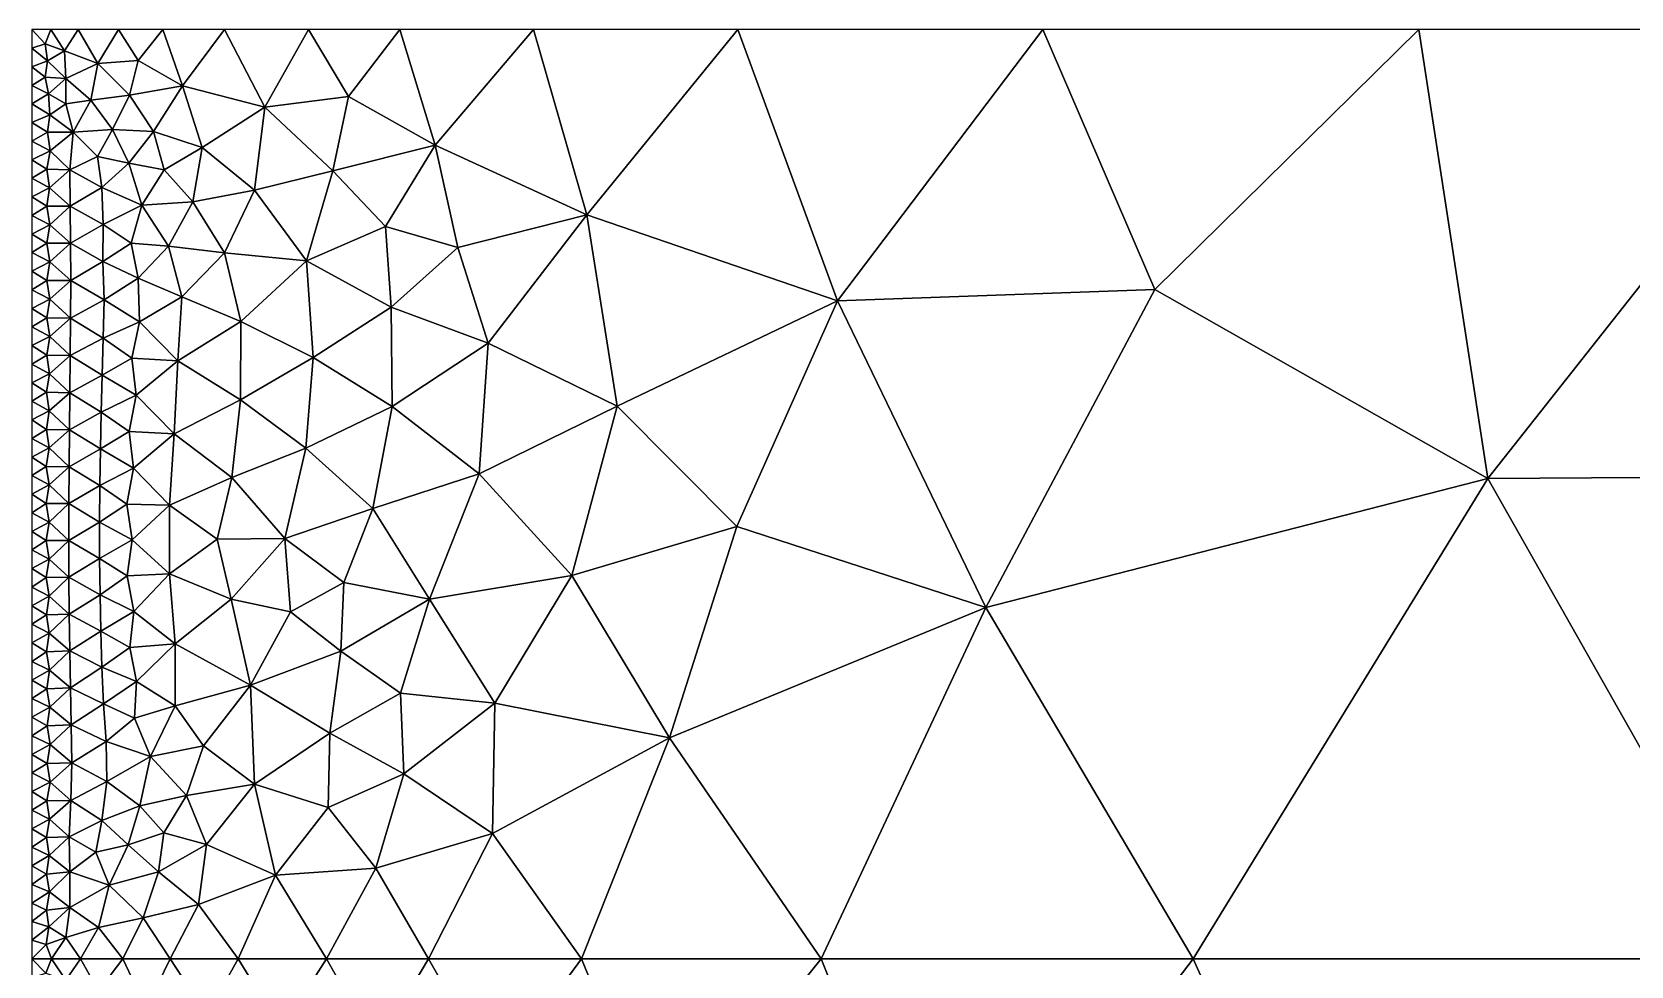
# Model space of a CAD drawing. Header units: metres. Extents: x 0 to 72, y -280 to 0.
# Drawn here: x 0.02 to 17.24, y -30.08 to -20.03 of the extents above; entities that cross this region are included whole.
import ezdxf

# ---------------------------------------------------------------- set-up
doc = ezdxf.new("R2010")
doc.units = ezdxf.units.M

msp = doc.modelspace()

# ---------------------------------------------------------------- linework, layer by layer
at = {"layer": 'layer', "color": 0}
for points in [[(0.02, -20), (0.02, -20.2), (0.163713, -20.1531)], [(0.223511, -20), (0.02, -20), (0.163713, -20.1531)], [(0.368451, -20.2293), (0.223511, -20), (0.163713, -20.1531)], [(0.516789, -20), (0.223511, -20), (0.368451, -20.2293)], [(0.730399, -20.3647), (0.516789, -20), (0.368451, -20.2293)], [(0.951668, -20), (0.516789, -20), (0.730399, -20.3647)], [(1.16453, -20.3343), (0.951668, -20), (0.730399, -20.3647)], [(1.42723, -20), (0.951668, -20), (1.16453, -20.3343)], [(1.63912, -20.6055), (1.42723, -20), (1.16453, -20.3343)], [(2.09446, -20), (1.42723, -20), (1.63912, -20.6055)], [(2.5278, -20.8345), (2.09446, -20), (1.63912, -20.6055)], [(2.99747, -20), (2.09446, -20), (2.5278, -20.8345)], [(3.428, -20.7199), (2.99747, -20), (2.5278, -20.8345)], [(3.98016, -20), (2.99747, -20), (3.428, -20.7199)], [(4.36164, -21.2435), (3.98016, -20), (3.428, -20.7199)], [(5.42118, -20), (3.98016, -20), (4.36164, -21.2435)], [(5.99508, -21.9926), (5.42118, -20), (4.36164, -21.2435)], [(7.61934, -20), (5.42118, -20), (5.99508, -21.9926)], [(8.69442, -22.9189), (7.61934, -20), (5.99508, -21.9926)], [(10.9035, -20), (7.61934, -20), (8.69442, -22.9189)], [(12.109, -22.7979), (10.9035, -20), (8.69442, -22.9189)], [(14.9532, -20), (10.9035, -20), (12.109, -22.7979)], [(15.6937, -24.8322), (14.9532, -20), (12.109, -22.7979)], [(19.5153, -20), (14.9532, -20), (15.6937, -24.8322)], [(21.8349, -24.793), (19.5153, -20), (15.6937, -24.8322)], [(0.163713, -20.1531), (0.02, -20.2), (0.1866, -20.3364)], [(0.02, -20.2), (0.02, -20.4), (0.1866, -20.3364)], [(0.163713, -20.1531), (0.1866, -20.3364), (0.368451, -20.2293)], [(0.368451, -20.2293), (0.1866, -20.3364), (0.384808, -20.526)], [(0.730399, -20.3647), (0.368451, -20.2293), (0.384808, -20.526)], [(0.1866, -20.3364), (0.02, -20.4), (0.161963, -20.5106)], [(0.02, -20.4), (0.02, -20.6), (0.161963, -20.5106)], [(0.1866, -20.3364), (0.161963, -20.5106), (0.384808, -20.526)], [(0.730399, -20.3647), (0.384808, -20.526), (0.655116, -20.7604)], [(1.06914, -20.7052), (0.730399, -20.3647), (0.655116, -20.7604)], [(1.16453, -20.3343), (0.730399, -20.3647), (1.06914, -20.7052)], [(1.63912, -20.6055), (1.16453, -20.3343), (1.06914, -20.7052)], [(0.161963, -20.5106), (0.02, -20.6), (0.197136, -20.6917)], [(0.02, -20.6), (0.02, -20.8), (0.197136, -20.6917)], [(0.161963, -20.5106), (0.197136, -20.6917), (0.384808, -20.526)], [(0.197136, -20.6917), (0.382983, -20.7988), (0.384808, -20.526)], [(0.384808, -20.526), (0.382983, -20.7988), (0.655116, -20.7604)], [(1.63912, -20.6055), (1.06914, -20.7052), (1.32885, -21.0984)], [(1.85356, -21.27), (1.63912, -20.6055), (1.32885, -21.0984)], [(2.5278, -20.8345), (1.63912, -20.6055), (1.85356, -21.27)], [(0.197136, -20.6917), (0.02, -20.8), (0.211817, -20.9161)], [(0.02, -20.8), (0.02, -21), (0.211817, -20.9161)], [(0.197136, -20.6917), (0.211817, -20.9161), (0.382983, -20.7988)], [(0.382983, -20.7988), (0.211817, -20.9161), (0.462486, -21.1033)], [(0.382983, -20.7988), (0.462486, -21.1033), (0.655116, -20.7604)], [(0.655116, -20.7604), (0.462486, -21.1033), (0.88652, -21.0761)], [(1.06914, -20.7052), (0.655116, -20.7604), (0.88652, -21.0761)], [(1.32885, -21.0984), (1.06914, -20.7052), (0.88652, -21.0761)], [(3.428, -20.7199), (2.5278, -20.8345), (3.26045, -21.5211)], [(4.36164, -21.2435), (3.428, -20.7199), (3.26045, -21.5211)], [(0.211817, -20.9161), (0.02, -21), (0.18651, -21.1042)], [(0.02, -21), (0.02, -21.2), (0.18651, -21.1042)], [(0.211817, -20.9161), (0.18651, -21.1042), (0.462486, -21.1033)], [(2.5278, -20.8345), (1.85356, -21.27), (2.41547, -21.7271)], [(3.26045, -21.5211), (2.5278, -20.8345), (2.41547, -21.7271)], [(0.18651, -21.1042), (0.02, -21.2), (0.216477, -21.3032)], [(0.18651, -21.1042), (0.216477, -21.3032), (0.462486, -21.1033)], [(0.462486, -21.1033), (0.216477, -21.3032), (0.429198, -21.5101)], [(0.462486, -21.1033), (0.429198, -21.5101), (0.723775, -21.3645)], [(0.462486, -21.1033), (0.723775, -21.3645), (0.88652, -21.0761)], [(0.88652, -21.0761), (0.723775, -21.3645), (1.06237, -21.4375)], [(1.32885, -21.0984), (0.88652, -21.0761), (1.06237, -21.4375)], [(1.44402, -21.5079), (1.32885, -21.0984), (1.06237, -21.4375)], [(1.85356, -21.27), (1.32885, -21.0984), (1.44402, -21.5079)], [(0.02, -21.2), (0.02, -21.4), (0.216477, -21.3032)], [(0.216477, -21.3032), (0.02, -21.4), (0.17944, -21.5029)], [(0.216477, -21.3032), (0.17944, -21.5029), (0.429198, -21.5101)], [(1.75279, -21.8538), (1.85356, -21.27), (1.44402, -21.5079)], [(2.41547, -21.7271), (1.85356, -21.27), (1.75279, -21.8538)], [(4.36164, -21.2435), (3.26045, -21.5211), (3.82625, -22.118)], [(4.60565, -22.3448), (4.36164, -21.2435), (3.82625, -22.118)], [(5.99508, -21.9926), (4.36164, -21.2435), (4.60565, -22.3448)], [(0.02, -21.4), (0.02, -21.6), (0.17944, -21.5029)], [(0.17944, -21.5029), (0.02, -21.6), (0.210112, -21.7022)], [(0.17944, -21.5029), (0.210112, -21.7022), (0.429198, -21.5101)], [(0.429198, -21.5101), (0.210112, -21.7022), (0.432398, -21.9007)], [(0.723775, -21.3645), (0.429198, -21.5101), (0.77371, -21.6988)], [(0.429198, -21.5101), (0.432398, -21.9007), (0.77371, -21.6988)], [(0.723775, -21.3645), (0.77371, -21.6988), (1.06237, -21.4375)], [(1.06237, -21.4375), (0.77371, -21.6988), (1.20183, -21.8885)], [(1.20183, -21.8885), (1.44402, -21.5079), (1.06237, -21.4375)], [(1.75279, -21.8538), (1.44402, -21.5079), (1.20183, -21.8885)], [(0.02, -21.6), (0.02, -21.8), (0.210112, -21.7022)], [(3.26045, -21.5211), (2.41547, -21.7271), (2.97678, -22.4892)], [(3.82625, -22.118), (3.26045, -21.5211), (2.97678, -22.4892)], [(0.210112, -21.7022), (0.02, -21.8), (0.178859, -21.9004)], [(0.02, -21.8), (0.02, -22), (0.178859, -21.9004)], [(0.210112, -21.7022), (0.178859, -21.9004), (0.432398, -21.9007)], [(0.77371, -21.6988), (0.432398, -21.9007), (0.786216, -22.0965)], [(0.77371, -21.6988), (0.786216, -22.0965), (1.20183, -21.8885)], [(1.49153, -22.3322), (1.75279, -21.8538), (1.20183, -21.8885)], [(2.09334, -22.4027), (1.75279, -21.8538), (1.49153, -22.3322)], [(2.41547, -21.7271), (1.75279, -21.8538), (2.09334, -22.4027)], [(2.97678, -22.4892), (2.41547, -21.7271), (2.09334, -22.4027)], [(0.178859, -21.9004), (0.02, -22), (0.21098, -22.1)], [(0.02, -22), (0.02, -22.2), (0.21098, -22.1)], [(0.178859, -21.9004), (0.21098, -22.1), (0.432398, -21.9007)], [(0.432398, -21.9007), (0.21098, -22.1), (0.43473, -22.2991)], [(0.432398, -21.9007), (0.43473, -22.2991), (0.786216, -22.0965)], [(1.20183, -21.8885), (0.786216, -22.0965), (1.08636, -22.2978)], [(1.20183, -21.8885), (1.08636, -22.2978), (1.49153, -22.3322)], [(5.99508, -21.9926), (4.60565, -22.3448), (4.93112, -23.3741)], [(6.32239, -24.0543), (5.99508, -21.9926), (4.93112, -23.3741)], [(8.69442, -22.9189), (5.99508, -21.9926), (6.32239, -24.0543)], [(0.21098, -22.1), (0.02, -22.2), (0.179561, -22.2998)], [(0.02, -22.2), (0.02, -22.4), (0.179561, -22.2998)], [(0.21098, -22.1), (0.179561, -22.2998), (0.43473, -22.2991)], [(0.786216, -22.0965), (0.43473, -22.2991), (0.784399, -22.4962)], [(0.786216, -22.0965), (0.784399, -22.4962), (1.08636, -22.2978)], [(3.887, -22.9873), (3.82625, -22.118), (2.97678, -22.4892)], [(4.60565, -22.3448), (3.82625, -22.118), (3.887, -22.9873)], [(0.179561, -22.2998), (0.02, -22.4), (0.211848, -22.5002)], [(0.179561, -22.2998), (0.211848, -22.5002), (0.43473, -22.2991)], [(0.43473, -22.2991), (0.211848, -22.5002), (0.436689, -22.7015)], [(0.43473, -22.2991), (0.436689, -22.7015), (0.784399, -22.4962)], [(1.08636, -22.2978), (0.784399, -22.4962), (1.16266, -22.676)], [(1.08636, -22.2978), (1.16266, -22.676), (1.49153, -22.3322)], [(1.63299, -22.8768), (1.49153, -22.3322), (1.16266, -22.676)], [(2.09334, -22.4027), (1.49153, -22.3322), (1.63299, -22.8768)], [(4.93112, -23.3741), (4.60565, -22.3448), (3.887, -22.9873)], [(0.02, -22.4), (0.02, -22.6), (0.211848, -22.5002)], [(0.211848, -22.5002), (0.02, -22.6), (0.180113, -22.7006)], [(0.211848, -22.5002), (0.180113, -22.7006), (0.436689, -22.7015)], [(0.784399, -22.4962), (0.436689, -22.7015), (0.797521, -22.9075)], [(0.784399, -22.4962), (0.797521, -22.9075), (1.16266, -22.676)], [(2.09334, -22.4027), (1.63299, -22.8768), (2.2703, -23.1403)], [(2.97678, -22.4892), (2.09334, -22.4027), (2.2703, -23.1403)], [(3.04781, -23.5276), (2.97678, -22.4892), (2.2703, -23.1403)], [(3.887, -22.9873), (2.97678, -22.4892), (3.04781, -23.5276)], [(0.02, -22.6), (0.02, -22.8), (0.180113, -22.7006)], [(0.180113, -22.7006), (0.02, -22.8), (0.212122, -22.9017)], [(0.180113, -22.7006), (0.212122, -22.9017), (0.436689, -22.7015)], [(0.436689, -22.7015), (0.212122, -22.9017), (0.436257, -23.1061)], [(0.436689, -22.7015), (0.436257, -23.1061), (0.797521, -22.9075)], [(1.16266, -22.676), (0.797521, -22.9075), (1.17825, -23.1466)], [(1.16266, -22.676), (1.17825, -23.1466), (1.63299, -22.8768)], [(0.02, -22.8), (0.02, -23), (0.212122, -22.9017)], [(1.63299, -22.8768), (1.17825, -23.1466), (1.59123, -23.5661)], [(2.2703, -23.1403), (1.63299, -22.8768), (1.59123, -23.5661)], [(12.109, -22.7979), (8.69442, -22.9189), (10.2912, -26.2203)], [(10.2912, -26.2203), (15.6937, -24.8322), (12.109, -22.7979)], [(0.212122, -22.9017), (0.02, -23), (0.179826, -23.1021)], [(0.02, -23), (0.02, -23.2), (0.179826, -23.1021)], [(0.212122, -22.9017), (0.179826, -23.1021), (0.436257, -23.1061)], [(0.797521, -22.9075), (0.436257, -23.1061), (0.785579, -23.3202)], [(0.797521, -22.9075), (0.785579, -23.3202), (1.17825, -23.1466)], [(3.8977, -24.0567), (3.887, -22.9873), (3.04781, -23.5276)], [(4.93112, -23.3741), (3.887, -22.9873), (3.8977, -24.0567)], [(8.69442, -22.9189), (6.32239, -24.0543), (7.6103, -25.3481)], [(7.6103, -25.3481), (10.2912, -26.2203), (8.69442, -22.9189)], [(0.179826, -23.1021), (0.02, -23.2), (0.210953, -23.3032)], [(0.02, -23.2), (0.02, -23.4), (0.210953, -23.3032)], [(0.179826, -23.1021), (0.210953, -23.3032), (0.436257, -23.1061)], [(0.436257, -23.1061), (0.210953, -23.3032), (0.431535, -23.5087)], [(0.436257, -23.1061), (0.431535, -23.5087), (0.785579, -23.3202)], [(1.17825, -23.1466), (0.785579, -23.3202), (1.09462, -23.5362)], [(1.17825, -23.1466), (1.09462, -23.5362), (1.59123, -23.5661)], [(2.2703, -23.1403), (1.59123, -23.5661), (2.26667, -23.9843)], [(3.04781, -23.5276), (2.2703, -23.1403), (2.26667, -23.9843)], [(0.210953, -23.3032), (0.02, -23.4), (0.17824, -23.5029)], [(0.02, -23.4), (0.02, -23.6), (0.17824, -23.5029)], [(0.210953, -23.3032), (0.17824, -23.5029), (0.431535, -23.5087)], [(0.785579, -23.3202), (0.431535, -23.5087), (0.774176, -23.7199)], [(0.785579, -23.3202), (0.774176, -23.7199), (1.09462, -23.5362)], [(4.83529, -24.7806), (4.93112, -23.3741), (3.8977, -24.0567)], [(6.32239, -24.0543), (4.93112, -23.3741), (4.83529, -24.7806)], [(0.17824, -23.5029), (0.02, -23.6), (0.208818, -23.7036)], [(0.17824, -23.5029), (0.208818, -23.7036), (0.431535, -23.5087)], [(0.431535, -23.5087), (0.208818, -23.7036), (0.426615, -23.9081)], [(0.431535, -23.5087), (0.426615, -23.9081), (0.774176, -23.7199)], [(1.09462, -23.5362), (0.774176, -23.7199), (1.14052, -23.9347)], [(1.09462, -23.5362), (1.14052, -23.9347), (1.59123, -23.5661)], [(1.59123, -23.5661), (1.14052, -23.9347), (1.55004, -24.3516)], [(1.59123, -23.5661), (1.55004, -24.3516), (2.26667, -23.9843)], [(2.97024, -24.5038), (3.04781, -23.5276), (2.26667, -23.9843)], [(3.8977, -24.0567), (3.04781, -23.5276), (2.97024, -24.5038)], [(0.02, -23.6), (0.02, -23.8), (0.208818, -23.7036)], [(0.208818, -23.7036), (0.02, -23.8), (0.176491, -23.9027)], [(0.208818, -23.7036), (0.176491, -23.9027), (0.426615, -23.9081)], [(0.774176, -23.7199), (0.426615, -23.9081), (0.76468, -24.1168)], [(0.774176, -23.7199), (0.76468, -24.1168), (1.14052, -23.9347)], [(0.02, -23.8), (0.02, -24), (0.176491, -23.9027)], [(0.176491, -23.9027), (0.02, -24), (0.206809, -24.1031)], [(0.176491, -23.9027), (0.206809, -24.1031), (0.426615, -23.9081)], [(0.426615, -23.9081), (0.206809, -24.1031), (0.422396, -24.3063)], [(0.426615, -23.9081), (0.422396, -24.3063), (0.76468, -24.1168)], [(0.02, -24), (0.02, -24.2), (0.206809, -24.1031)], [(0.206809, -24.1031), (0.02, -24.2), (0.175011, -24.3021)], [(0.206809, -24.1031), (0.175011, -24.3021), (0.422396, -24.3063)], [(1.14052, -23.9347), (0.76468, -24.1168), (1.06543, -24.3254)], [(1.14052, -23.9347), (1.06543, -24.3254), (1.55004, -24.3516)], [(2.26667, -23.9843), (1.55004, -24.3516), (2.17261, -24.82)], [(2.97024, -24.5038), (2.26667, -23.9843), (2.17261, -24.82)], [(3.69002, -25.1531), (3.8977, -24.0567), (2.97024, -24.5038)], [(4.83529, -24.7806), (3.8977, -24.0567), (3.69002, -25.1531)], [(5.8333, -25.8754), (6.32239, -24.0543), (4.83529, -24.7806)], [(7.6103, -25.3481), (6.32239, -24.0543), (5.8333, -25.8754)], [(0.02, -24.2), (0.02, -24.4), (0.175011, -24.3021)], [(0.76468, -24.1168), (0.422396, -24.3063), (0.756225, -24.5122)], [(0.76468, -24.1168), (0.756225, -24.5122), (1.06543, -24.3254)], [(0.175011, -24.3021), (0.02, -24.4), (0.20518, -24.5021)], [(0.02, -24.4), (0.02, -24.6), (0.20518, -24.5021)], [(0.175011, -24.3021), (0.20518, -24.5021), (0.422396, -24.3063)], [(0.422396, -24.3063), (0.20518, -24.5021), (0.419083, -24.7039)], [(0.422396, -24.3063), (0.419083, -24.7039), (0.756225, -24.5122)], [(1.06543, -24.3254), (0.756225, -24.5122), (1.11143, -24.7194)], [(1.06543, -24.3254), (1.11143, -24.7194), (1.55004, -24.3516)], [(1.55004, -24.3516), (1.11143, -24.7194), (1.499, -25.1186)], [(1.55004, -24.3516), (1.499, -25.1186), (2.17261, -24.82)], [(0.20518, -24.5021), (0.02, -24.6), (0.17389, -24.7012)], [(0.02, -24.6), (0.02, -24.8), (0.17389, -24.7012)], [(0.20518, -24.5021), (0.17389, -24.7012), (0.419083, -24.7039)], [(0.756225, -24.5122), (0.419083, -24.7039), (0.749838, -24.9066)], [(0.756225, -24.5122), (0.749838, -24.9066), (1.11143, -24.7194)], [(2.74115, -25.4767), (2.97024, -24.5038), (2.17261, -24.82)], [(3.69002, -25.1531), (2.97024, -24.5038), (2.74115, -25.4767)], [(0.17389, -24.7012), (0.02, -24.8), (0.204048, -24.901)], [(0.17389, -24.7012), (0.204048, -24.901), (0.419083, -24.7039)], [(0.419083, -24.7039), (0.204048, -24.901), (0.41706, -25.101)], [(0.419083, -24.7039), (0.41706, -25.101), (0.749838, -24.9066)], [(1.11143, -24.7194), (0.749838, -24.9066), (1.04243, -25.107)], [(1.11143, -24.7194), (1.04243, -25.107), (1.499, -25.1186)], [(4.30072, -26.1283), (4.83529, -24.7806), (3.69002, -25.1531)], [(4.30072, -26.1283), (5.8333, -25.8754), (4.83529, -24.7806)], [(0.02, -24.8), (0.02, -25), (0.204048, -24.901)], [(0.204048, -24.901), (0.02, -25), (0.173239, -25.1002)], [(0.204048, -24.901), (0.173239, -25.1002), (0.41706, -25.101)], [(0.749838, -24.9066), (0.41706, -25.101), (0.746555, -25.2993)], [(0.749838, -24.9066), (0.746555, -25.2993), (1.04243, -25.107)], [(2.17261, -24.82), (1.499, -25.1186), (2.01487, -25.4828)], [(2.17261, -24.82), (2.01487, -25.4828), (2.74115, -25.4767)], [(10.2912, -26.2203), (12.5224, -30), (15.6937, -24.8322)], [(12.5224, -30), (18.6226, -30), (15.6937, -24.8322)], [(15.6937, -24.8322), (18.6226, -30), (21.8349, -24.793)], [(0.02, -25), (0.02, -25.2), (0.173239, -25.1002)], [(0.173239, -25.1002), (0.02, -25.2), (0.203575, -25.2996)], [(0.173239, -25.1002), (0.203575, -25.2996), (0.41706, -25.101)], [(0.41706, -25.101), (0.203575, -25.2996), (0.416734, -25.4976)], [(0.41706, -25.101), (0.416734, -25.4976), (0.746555, -25.2993)], [(1.04243, -25.107), (0.746555, -25.2993), (1.09812, -25.4924)], [(1.04243, -25.107), (1.09812, -25.4924), (1.499, -25.1186)], [(1.499, -25.1186), (1.09812, -25.4924), (1.50054, -25.8561)], [(1.499, -25.1186), (1.50054, -25.8561), (2.01487, -25.4828)], [(0.02, -25.2), (0.02, -25.4), (0.203575, -25.2996)], [(0.203575, -25.2996), (0.02, -25.4), (0.173182, -25.4991)], [(0.203575, -25.2996), (0.173182, -25.4991), (0.416734, -25.4976)], [(0.746555, -25.2993), (0.416734, -25.4976), (0.74754, -25.6913)], [(0.746555, -25.2993), (0.74754, -25.6913), (1.09812, -25.4924)], [(3.37862, -25.9505), (3.69002, -25.1531), (2.74115, -25.4767)], [(3.37862, -25.9505), (4.30072, -26.1283), (3.69002, -25.1531)], [(0.02, -25.4), (0.02, -25.6), (0.173182, -25.4991)], [(2.01487, -25.4828), (2.1651, -26.131), (2.74115, -25.4767)], [(2.1651, -26.131), (2.80203, -26.2661), (2.74115, -25.4767)], [(2.80203, -26.2661), (3.37862, -25.9505), (2.74115, -25.4767)], [(6.88254, -27.623), (7.6103, -25.3481), (5.8333, -25.8754)], [(6.88254, -27.623), (10.2912, -26.2203), (7.6103, -25.3481)], [(0.173182, -25.4991), (0.02, -25.6), (0.20388, -25.6981)], [(0.02, -25.6), (0.02, -25.8), (0.20388, -25.6981)], [(0.173182, -25.4991), (0.20388, -25.6981), (0.416734, -25.4976)], [(0.416734, -25.4976), (0.20388, -25.6981), (0.418297, -25.8939)], [(0.416734, -25.4976), (0.418297, -25.8939), (0.74754, -25.6913)], [(1.09812, -25.4924), (0.74754, -25.6913), (1.04468, -25.8786)], [(1.09812, -25.4924), (1.04468, -25.8786), (1.50054, -25.8561)], [(2.01487, -25.4828), (1.50054, -25.8561), (2.1651, -26.131)], [(0.20388, -25.6981), (0.02, -25.8), (0.173768, -25.8979)], [(0.02, -25.8), (0.02, -26), (0.173768, -25.8979)], [(0.20388, -25.6981), (0.173768, -25.8979), (0.418297, -25.8939)], [(0.74754, -25.6913), (0.418297, -25.8939), (0.752853, -26.0826)], [(0.74754, -25.6913), (0.752853, -26.0826), (1.04468, -25.8786)], [(0.173768, -25.8979), (0.02, -26), (0.204953, -26.0965)], [(0.173768, -25.8979), (0.204953, -26.0965), (0.418297, -25.8939)], [(0.418297, -25.8939), (0.204953, -26.0965), (0.421538, -26.29)], [(0.418297, -25.8939), (0.421538, -26.29), (0.752853, -26.0826)], [(1.04468, -25.8786), (0.752853, -26.0826), (1.11667, -26.261)], [(1.04468, -25.8786), (1.11667, -26.261), (1.50054, -25.8561)], [(1.50054, -25.8561), (1.11667, -26.261), (1.56237, -26.612)], [(1.50054, -25.8561), (1.56237, -26.612), (2.1651, -26.131)], [(2.80203, -26.2661), (3.3468, -26.6902), (3.37862, -25.9505)], [(3.3468, -26.6902), (4.30072, -26.1283), (3.37862, -25.9505)], [(5.00498, -27.2477), (5.8333, -25.8754), (4.30072, -26.1283)], [(5.00498, -27.2477), (6.88254, -27.623), (5.8333, -25.8754)], [(0.02, -26), (0.02, -26.2), (0.204953, -26.0965)], [(0.204953, -26.0965), (0.02, -26.2), (0.174931, -26.2965)], [(0.204953, -26.0965), (0.174931, -26.2965), (0.421538, -26.29)], [(0.752853, -26.0826), (0.421538, -26.29), (0.761171, -26.4736)], [(0.752853, -26.0826), (0.761171, -26.4736), (1.11667, -26.261)], [(1.56237, -26.612), (2.37128, -27.0546), (2.1651, -26.131)], [(2.37128, -27.0546), (2.80203, -26.2661), (2.1651, -26.131)], [(3.3468, -26.6902), (3.98615, -27.1403), (4.30072, -26.1283)], [(3.98615, -27.1403), (5.00498, -27.2477), (4.30072, -26.1283)], [(0.02, -26.2), (0.02, -26.4), (0.174931, -26.2965)], [(0.174931, -26.2965), (0.02, -26.4), (0.206715, -26.4947)], [(0.174931, -26.2965), (0.206715, -26.4947), (0.421538, -26.29)], [(0.421538, -26.29), (0.206715, -26.4947), (0.426282, -26.6856)], [(0.421538, -26.29), (0.426282, -26.6856), (0.761171, -26.4736)], [(1.11667, -26.261), (0.761171, -26.4736), (1.07249, -26.6488)], [(1.11667, -26.261), (1.07249, -26.6488), (1.56237, -26.612)], [(2.37128, -27.0546), (3.3468, -26.6902), (2.80203, -26.2661)], [(6.88254, -27.623), (8.51569, -30), (10.2912, -26.2203)], [(8.51569, -30), (12.5224, -30), (10.2912, -26.2203)], [(0.02, -26.4), (0.02, -26.6), (0.206715, -26.4947)], [(0.206715, -26.4947), (0.02, -26.6), (0.176651, -26.6951)], [(0.206715, -26.4947), (0.176651, -26.6951), (0.426282, -26.6856)], [(0.761171, -26.4736), (0.426282, -26.6856), (0.771962, -26.8623)], [(0.761171, -26.4736), (0.771962, -26.8623), (1.07249, -26.6488)], [(0.02, -26.6), (0.02, -26.8), (0.176651, -26.6951)], [(0.176651, -26.6951), (0.209297, -26.8931), (0.426282, -26.6856)], [(0.426282, -26.6856), (0.209297, -26.8931), (0.433241, -27.0822)], [(0.426282, -26.6856), (0.433241, -27.0822), (0.771962, -26.8623)], [(1.07249, -26.6488), (0.771962, -26.8623), (1.14679, -27.0149)], [(1.07249, -26.6488), (1.14679, -27.0149), (1.56237, -26.612)], [(1.56237, -26.612), (1.14679, -27.0149), (1.56164, -27.2788)], [(1.56164, -27.2788), (2.37128, -27.0546), (1.56237, -26.612)], [(0.176651, -26.6951), (0.02, -26.8), (0.209297, -26.8931)], [(0.02, -26.8), (0.02, -27), (0.209297, -26.8931)], [(3.22872, -27.5725), (3.3468, -26.6902), (2.37128, -27.0546)], [(3.22872, -27.5725), (3.98615, -27.1403), (3.3468, -26.6902)], [(0.209297, -26.8931), (0.02, -27), (0.179156, -27.094)], [(0.02, -27), (0.02, -27.2), (0.179156, -27.094)], [(0.209297, -26.8931), (0.179156, -27.094), (0.433241, -27.0822)], [(0.771962, -26.8623), (0.433241, -27.0822), (0.789461, -27.255)], [(0.771962, -26.8623), (0.789461, -27.255), (1.14679, -27.0149)], [(1.14679, -27.0149), (0.789461, -27.255), (1.12235, -27.4113)], [(1.14679, -27.0149), (1.12235, -27.4113), (1.56164, -27.2788)], [(0.179156, -27.094), (0.02, -27.2), (0.212928, -27.2925)], [(0.02, -27.2), (0.02, -27.4), (0.212928, -27.2925)], [(0.179156, -27.094), (0.212928, -27.2925), (0.433241, -27.0822)], [(0.433241, -27.0822), (0.212928, -27.2925), (0.442921, -27.4829)], [(0.433241, -27.0822), (0.442921, -27.4829), (0.789461, -27.255)], [(1.86717, -27.7095), (2.37128, -27.0546), (1.56164, -27.2788)], [(1.86717, -27.7095), (2.41608, -28.1222), (2.37128, -27.0546)], [(2.41608, -28.1222), (3.22872, -27.5725), (2.37128, -27.0546)], [(3.22872, -27.5725), (4.02416, -28.0092), (3.98615, -27.1403)], [(4.02416, -28.0092), (5.00498, -27.2477), (3.98615, -27.1403)], [(0.212928, -27.2925), (0.02, -27.4), (0.182317, -27.4944)], [(0.212928, -27.2925), (0.182317, -27.4944), (0.442921, -27.4829)], [(0.789461, -27.255), (0.442921, -27.4829), (0.820037, -27.6615)], [(0.789461, -27.255), (0.820037, -27.6615), (1.12235, -27.4113)], [(1.12235, -27.4113), (1.29463, -27.8245), (1.56164, -27.2788)], [(1.29463, -27.8245), (1.86717, -27.7095), (1.56164, -27.2788)], [(4.02416, -28.0092), (4.97735, -28.6528), (5.00498, -27.2477)], [(4.97735, -28.6528), (6.88254, -27.623), (5.00498, -27.2477)], [(0.02, -27.4), (0.02, -27.6), (0.182317, -27.4944)], [(0.182317, -27.4944), (0.02, -27.6), (0.216103, -27.6943)], [(0.182317, -27.4944), (0.216103, -27.6943), (0.442921, -27.4829)], [(0.442921, -27.4829), (0.216103, -27.6943), (0.448217, -27.8901)], [(0.442921, -27.4829), (0.448217, -27.8901), (0.820037, -27.6615)], [(1.12235, -27.4113), (0.820037, -27.6615), (1.29463, -27.8245)], [(0.02, -27.6), (0.02, -27.8), (0.216103, -27.6943)], [(0.216103, -27.6943), (0.02, -27.8), (0.183679, -27.8968)], [(0.216103, -27.6943), (0.183679, -27.8968), (0.448217, -27.8901)], [(0.820037, -27.6615), (0.448217, -27.8901), (0.825034, -28.0917)], [(0.820037, -27.6615), (0.825034, -28.0917), (1.29463, -27.8245)], [(1.68451, -28.2414), (1.86717, -27.7095), (1.29463, -27.8245)], [(1.68451, -28.2414), (2.41608, -28.1222), (1.86717, -27.7095)], [(2.41608, -28.1222), (3.20811, -28.3707), (3.22872, -27.5725)], [(3.20811, -28.3707), (4.02416, -28.0092), (3.22872, -27.5725)], [(4.97735, -28.6528), (5.93812, -30), (6.88254, -27.623)], [(5.93812, -30), (8.51569, -30), (6.88254, -27.623)], [(0.02, -27.8), (0.02, -28), (0.183679, -27.8968)], [(0.183679, -27.8968), (0.214883, -28.0974), (0.448217, -27.8901)], [(0.448217, -27.8901), (0.214883, -28.0974), (0.437903, -28.2973)], [(0.448217, -27.8901), (0.437903, -28.2973), (0.825034, -28.0917)], [(1.29463, -27.8245), (0.825034, -28.0917), (1.18014, -28.3533)], [(1.18014, -28.3533), (1.68451, -28.2414), (1.29463, -27.8245)], [(0.183679, -27.8968), (0.02, -28), (0.214883, -28.0974)], [(0.02, -28), (0.02, -28.2), (0.214883, -28.0974)], [(3.20811, -28.3707), (3.72221, -29.0242), (4.02416, -28.0092)], [(3.72221, -29.0242), (4.97735, -28.6528), (4.02416, -28.0092)], [(0.214883, -28.0974), (0.02, -28.2), (0.180147, -28.2986)], [(0.02, -28.2), (0.02, -28.4), (0.180147, -28.2986)], [(0.214883, -28.0974), (0.180147, -28.2986), (0.437903, -28.2973)], [(0.825034, -28.0917), (0.437903, -28.2973), (0.771058, -28.5113)], [(0.825034, -28.0917), (0.771058, -28.5113), (1.18014, -28.3533)], [(1.89792, -28.769), (2.41608, -28.1222), (1.68451, -28.2414)], [(1.89792, -28.769), (2.64163, -29.1013), (2.41608, -28.1222)], [(2.64163, -29.1013), (3.20811, -28.3707), (2.41608, -28.1222)], [(0.180147, -28.2986), (0.02, -28.4), (0.20866, -28.4967)], [(0.02, -28.4), (0.02, -28.6), (0.20866, -28.4967)], [(0.180147, -28.2986), (0.20866, -28.4967), (0.437903, -28.2973)], [(0.437903, -28.2973), (0.20866, -28.4967), (0.419303, -28.688)], [(0.437903, -28.2973), (0.419303, -28.688), (0.771058, -28.5113)], [(1.18014, -28.3533), (0.771058, -28.5113), (1.05638, -28.7748)], [(1.05638, -28.7748), (1.44138, -28.6443), (1.18014, -28.3533)], [(1.44138, -28.6443), (1.68451, -28.2414), (1.18014, -28.3533)], [(1.44138, -28.6443), (1.89792, -28.769), (1.68451, -28.2414)], [(2.64163, -29.1013), (3.72221, -29.0242), (3.20811, -28.3707)], [(0.20866, -28.4967), (0.02, -28.6), (0.174915, -28.6952)], [(0.20866, -28.4967), (0.174915, -28.6952), (0.419303, -28.688)], [(0.771058, -28.5113), (0.419303, -28.688), (0.706526, -28.8523)], [(0.771058, -28.5113), (0.706526, -28.8523), (1.05638, -28.7748)], [(0.02, -28.6), (0.02, -28.8), (0.174915, -28.6952)], [(0.174915, -28.6952), (0.02, -28.8), (0.206655, -28.8896)], [(0.174915, -28.6952), (0.206655, -28.8896), (0.419303, -28.688)], [(0.419303, -28.688), (0.206655, -28.8896), (0.42855, -29.0658)], [(0.419303, -28.688), (0.42855, -29.0658), (0.706526, -28.8523)], [(1.05638, -28.7748), (1.38061, -29.0642), (1.44138, -28.6443)], [(1.38061, -29.0642), (1.89792, -28.769), (1.44138, -28.6443)], [(3.72221, -29.0242), (4.28787, -30), (4.97735, -28.6528)], [(4.28787, -30), (5.93812, -30), (4.97735, -28.6528)], [(0.02, -28.8), (0.02, -29), (0.206655, -28.8896)], [(0.206655, -28.8896), (0.02, -29), (0.176829, -29.0875)], [(0.206655, -28.8896), (0.176829, -29.0875), (0.42855, -29.0658)], [(0.706526, -28.8523), (0.42855, -29.0658), (0.851212, -29.2058)], [(0.851212, -29.2058), (1.05638, -28.7748), (0.706526, -28.8523)], [(0.851212, -29.2058), (1.38061, -29.0642), (1.05638, -28.7748)], [(1.38061, -29.0642), (1.81432, -29.4164), (1.89792, -28.769)], [(1.81432, -29.4164), (2.64163, -29.1013), (1.89792, -28.769)], [(0.02, -29), (0.02, -29.2), (0.176829, -29.0875)], [(0.176829, -29.0875), (0.02, -29.2), (0.208179, -29.28)], [(0.176829, -29.0875), (0.208179, -29.28), (0.42855, -29.0658)], [(0.42855, -29.0658), (0.208179, -29.28), (0.427496, -29.4478)], [(0.42855, -29.0658), (0.427496, -29.4478), (0.851212, -29.2058)], [(0.851212, -29.2058), (1.21555, -29.559), (1.38061, -29.0642)], [(1.21555, -29.559), (1.81432, -29.4164), (1.38061, -29.0642)], [(2.64163, -29.1013), (3.19057, -30), (3.72221, -29.0242)], [(3.19057, -30), (4.28787, -30), (3.72221, -29.0242)], [(0.02, -29.2), (0.02, -29.4), (0.208179, -29.28)], [(0.427496, -29.4478), (0.737055, -29.664), (0.851212, -29.2058)], [(0.737055, -29.664), (1.21555, -29.559), (0.851212, -29.2058)], [(1.81432, -29.4164), (2.23954, -30), (2.64163, -29.1013)], [(2.23954, -30), (3.19057, -30), (2.64163, -29.1013)], [(0.208179, -29.28), (0.02, -29.4), (0.175375, -29.4775)], [(0.02, -29.4), (0.02, -29.6), (0.175375, -29.4775)], [(0.208179, -29.28), (0.175375, -29.4775), (0.427496, -29.4478)], [(1.21555, -29.559), (1.50839, -30), (1.81432, -29.4164)], [(1.50839, -30), (2.23954, -30), (1.81432, -29.4164)], [(0.175375, -29.4775), (0.02, -29.6), (0.200017, -29.657)], [(0.02, -29.6), (0.02, -29.8), (0.200017, -29.657)], [(0.175375, -29.4775), (0.200017, -29.657), (0.427496, -29.4478)], [(0.427496, -29.4478), (0.200017, -29.657), (0.385023, -29.7695)], [(0.385023, -29.7695), (0.737055, -29.664), (0.427496, -29.4478)], [(0.737055, -29.664), (0.999943, -30), (1.21555, -29.559)], [(0.999943, -30), (1.50839, -30), (1.21555, -29.559)], [(0.200017, -29.657), (0.02, -29.8), (0.171357, -29.8457)], [(0.200017, -29.657), (0.171357, -29.8457), (0.385023, -29.7695)], [(0.171357, -29.8457), (0.230948, -30), (0.385023, -29.7695)], [(0.230948, -30), (0.542234, -30), (0.385023, -29.7695)], [(0.385023, -29.7695), (0.542234, -30), (0.737055, -29.664)], [(0.542234, -30), (0.999943, -30), (0.737055, -29.664)], [(0.02, -29.8), (0.02, -30), (0.171357, -29.8457)], [(0.02, -30), (0.230948, -30), (0.171357, -29.8457)], [(0.02, -30), (0.02, -30.2002), (0.170722, -30.1551)], [(0.230948, -30), (0.02, -30), (0.170722, -30.1551)], [(0.383971, -30.2317), (0.230948, -30), (0.170722, -30.1551)], [(0.542234, -30), (0.230948, -30), (0.383971, -30.2317)], [(0.735539, -30.3456), (0.542234, -30), (0.383971, -30.2317)], [(0.999943, -30), (0.542234, -30), (0.735539, -30.3456)], [(1.25073, -30.5314), (0.999943, -30), (0.735539, -30.3456)], [(1.50839, -30), (0.999943, -30), (1.25073, -30.5314)], [(1.90301, -30.6016), (1.50839, -30), (1.25073, -30.5314)], [(2.23954, -30), (1.50839, -30), (1.90301, -30.6016)], [(2.70614, -30.7582), (2.23954, -30), (1.90301, -30.6016)], [(3.19057, -30), (2.23954, -30), (2.70614, -30.7582)], [(3.72724, -30.9483), (3.19057, -30), (2.70614, -30.7582)], [(4.28787, -30), (3.19057, -30), (3.72724, -30.9483)], [(5.00936, -31.259), (4.28787, -30), (3.72724, -30.9483)], [(5.93812, -30), (4.28787, -30), (5.00936, -31.259)], [(6.80447, -32.1284), (5.93812, -30), (5.00936, -31.259)], [(8.51569, -30), (5.93812, -30), (6.80447, -32.1284)], [(9.89001, -33.4505), (8.51569, -30), (6.80447, -32.1284)], [(12.5224, -30), (8.51569, -30), (9.89001, -33.4505)], [(14.8244, -35.1172), (12.5224, -30), (9.89001, -33.4505)], [(18.6226, -30), (12.5224, -30), (14.8244, -35.1172)], [(21.5162, -36.0106), (18.6226, -30), (14.8244, -35.1172)]]:
    msp.add_3dface(points, dxfattribs=at)

doc.saveas('drawing.dxf')
